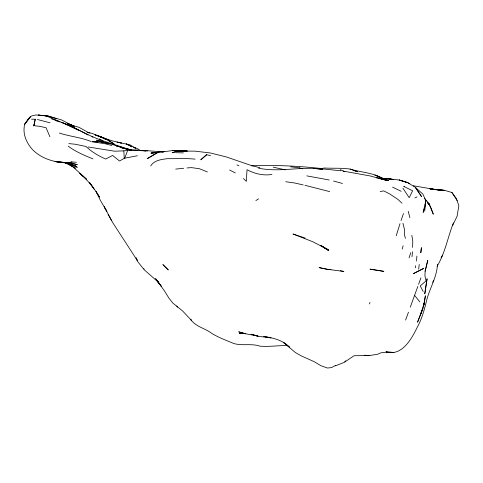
<?xml version="1.0" encoding="UTF-8"?>
<svg xmlns="http://www.w3.org/2000/svg" width="483" height="483" viewBox="0 0 483 483"><rect width="100%" height="100%" fill="white"/><g stroke="black" fill="none" stroke-linecap="round" stroke-linejoin="round"><path stroke-width="0.72" d="M35.247 119.235L33.822 125.894L35.247 119.235L31.534 119.18M425.118 271.265L427.775 260.319L425.118 271.265L424.931 275.871L426.03 280.883L420.258 285.924L423.186 291.515M437.447 264.255C437.024 277.52 429.043 289.088 426.284 301.911C424.128 310.629 421.653 319.275 417.288 327.196C411.727 338.788 401.765 356.762 386.026 351.817L393.856 352.433L385.989 352.179L380.858 352.844L377.489 354.299L369.374 355.536L354.075 355.723L344.554 362.165M416.497 261.001L416.901 256.05M415.38 267.811L415.573 265.68M411.993 256.787L412.53 251.764M418.676 269.158L419.238 264.467M424.702 211.18L425.897 200.554L422.788 194.027L415.386 187.392L407.7 182.634L399.218 180.002L381.594 178.179L393.102 179.453M424.43 206.851L423.132 212.448L424.738 207.473L425.897 200.554L424.756 205.45M422.83 308.818L424.412 302.37L425.384 295.777L423.543 306.282L424.412 302.37L421.303 312.453L417.529 322.227L422.83 308.818L420.222 314.94L421.303 312.453M402.194 249.089L403.136 245.744M396.247 235.77L399.99 223.683M409.053 257.904L410.791 252.694M369.453 303.946L369.984 302.376M401.035 220.592L403.486 213.522M437.073 266.266C445.248 252.911 447.753 237.165 453.446 222.85M405.599 320.072L408.455 312.217M410.29 307.164L417.825 286.413M418.574 284.342L420.935 277.846M413.267 185.744L436.439 189.741L430.172 188.835L444.553 190.356L451.943 192.5L457.214 200.638M127.645 150.448L123.823 150.865L124.228 157.965L124.692 158.207L127.645 150.448L148.136 150.774L163.713 151.904M452.523 225.7L457.105 216.203L458.85 205.673L456.369 198.61L451.943 192.5M432.653 282.289L433.716 280.345M441.1 257.771L442.561 255.181M150.714 165.983C154.125 160.175 161.648 159.354 167.722 158.659C176.85 158.841 185.979 158.116 195.078 159.149M344.705 361.942L345.599 360.795M206.507 154.645L200.759 159.813L206.724 154.868L206.507 154.645L210.552 155.653M255.881 200.572L258.592 198.833M156.293 153.129L147.224 158.696L158.068 152.489L151.028 153.147M335.721 365.335L331.586 367.575L327.51 368.034L320.881 365.703L314.3 361.737L301.513 356.001L295.415 352.566L283.853 342.749L289.353 347.017C282.525 340.074 273.07 337.798 263.784 336.494L271.011 337.877L257.626 336.21L251.082 334.218L258.073 336.083L245.219 333.699L238.705 331.845L245.424 333.741L239.375 333.361L242.375 333.234M414.915 197.927L417.028 196.883M335.516 365.842L343.993 362.437M40.222 115.6L41.411 115.274L47.467 115.835L61.558 119.923L73.537 126.111L67.765 123.545L68.206 124.065M124.692 158.207L137.407 155.737M380.23 191.564L383.737 190.888L389.684 193.924L398.028 199.479L401.983 203.192M175.709 169.092L183.703 168.259M160.942 151.789L151.082 153.099L164.419 151.553M242.043 333.554L240.588 333.729L242.683 333.499M164.443 151.65L161.69 151.97L172.322 150.63L179.833 150.63L187.362 151.028L177.768 151.088L172.117 152.749L179.833 150.63L177.768 151.088L194.957 151.137L210.485 152.996L226.328 156.939L251.401 165.548L259.842 167.679M123.823 150.865L114.537 151.209L88.129 146.959M187.06 167.945L191.425 167.625L199.334 168.688L207.388 171.936M271.917 174.448C263.326 175.872 254.613 173.771 247.018 169.708L246.318 181.342L243.438 178.517M251.359 165.802C275.268 164.854 299.309 166.037 323.012 168.7M97.922 141.767L92.078 141.664L103.03 141.851L109.043 143.705M100.844 141.815L103.03 141.851L96.449 140.136L103.531 142.207M175.812 152.688L183.389 152.9M179.954 150.938L172.425 150.63L179.96 150.938M129.667 149.682L138.12 150.044M72.202 162.046L70.868 161.98L76.423 162.246M364.188 355.234L369.392 355.5M258.526 168.169C279.814 172.624 301.362 166.14 322.729 169.11L313.201 168.446L324.54 169.086L340.865 170.789M376.492 177.853L390.934 178.994L390.397 178.909L393.228 179.501M141.223 150.642L145.739 150.919M287.288 345.454C278.19 345.556 269.26 346.818 260.132 346.19C251.589 343.256 242.587 345.985 234.074 343.606C226.684 340.587 219.143 337.75 212.236 333.717C205.474 328.259 195.911 327.045 190.7 319.505L191.6 320.525L182.508 310.877L172.956 303.191L168.923 298.102L164.226 290.567L156.595 279.959L161.666 286.757L157.549 281.269M314.819 168.579L322.729 169.11M330.921 269.508L327.166 269.254L319.082 267.6L326.641 269.2L343.86 271.446L340.37 270.728M65.766 162.626L55.805 161.672L70.621 162.976C56.644 163.031 42.099 159.65 32.113 149.187C26.142 142.256 22.321 133.356 24.742 124.179L30.441 116.699L31.812 115.902L35.694 114.99L45.825 115.745L59.989 121.909L55.454 120.08L66.382 124.167L92.947 136.991L92.024 136.562L99.498 139.593L130.579 149.996M432.484 189.245L444.553 190.356L436.741 189.668L439.548 190.097M147.538 150.925L142.117 150.442L145.516 150.895M68.834 143.62L75.094 144.212L86.034 146.488C91.679 151.91 98.556 155.955 105.711 159.052L112.599 155.435L119.53 160.996L124.24 158.358L124.228 157.965M323.574 167.993C332.37 168.495 341.324 167.824 350.121 169.068C360.541 172.353 372.067 172.509 381.878 178.01L374.899 175.057L383.146 178.499M429.773 188.901L439.608 190.079M290.579 166.828L298.053 167.619L302.756 168.796M54.905 161.564L60.737 162.228M432.363 189.227L436.626 189.722M91.963 141.724L105.016 143.729L111.748 145.474M60.725 162.137C66.63 162.379 72.299 164.099 77.274 167.311L70.403 163.906L64.994 162.62L75.426 168.162L73.742 166.979M285.773 181.723L294.491 182.966L303.215 184.917M64.354 162.56L66.974 162.934L76.392 166.4L70.403 163.906L63.702 162.469M442.356 190.525L440.955 190.314L442.38 190.519M41.001 115.383L38.338 114.966L42.679 115.709M87.248 132.469L92.156 133.368L100.416 136.822L94.994 134.805C102.022 137.142 109.013 139.913 114.833 144.616L111.597 142.437M87.157 132.457L89.989 132.916M306.814 175.878L329.201 179.984M44.853 116.077L47.02 116.445M69.999 162.862L66.895 162.3L77.316 164.679L71.55 163.115M273.185 167.148L285.205 169.871M343.051 171.085L370.111 175.939L387.638 180.69L379.203 178.239L388.616 180.461L380.417 178.752M304.948 185.309L329.696 191.606M131.436 150.044L121.668 147.852L128.212 149.573M37.42 119.506L50.039 122.809M106.87 143.234L100.482 141.718L107.944 143.155L123.129 147.72L116.427 145.957L131.056 149.887M333.524 181.016L342.459 183.462M125.658 148.728L125.284 148.625L130.12 150.014M59.337 133.048C69.745 136.466 80.746 137.353 90.961 141.441M105.578 139.394L101.056 136.84L104.823 138.784L98.937 136.2L103.217 137.679L109.073 140.487L103.827 138.084L112.503 140.921L121.493 143.053L116.989 142.141L129.909 144.791L135.638 148.263L134.431 147.72M128.55 149.386L124.868 148.275L130.295 150.008M407.7 182.634L399.206 180.008L407.67 182.622L409.862 183.721M47.467 115.835L56.831 118.818M69.582 124.511L78.977 127.313L88.709 132.698M298.476 235.819L292.976 234.001L312.73 241.723L328.5 249.862L320.718 245.563L328.651 250.629L321.557 245.756M299.14 236.042L305.099 238.041M404.199 186.583L403.734 186.414L412.633 190.767L409.216 197.692L402.882 188.177M104.237 142.419L106.242 143.125M97.977 135.946L103.767 138.041L98.937 136.2M51.621 118.884L54.845 120.068M354.111 170.547L357.408 171.761L350.121 169.068M133.368 147.146L137.456 148.655L140.456 150.563M69.558 124.578L74.279 126.353L67.765 123.545M64.462 162.403L67.125 163.435M299.375 167.885L301.35 168.664M92.996 158.883C84.356 155.423 75.692 151.753 68.2 146.126M340.237 169.666L344.874 171.706M236.972 164.932L238.91 165.796M80.486 130.965L71.526 126.256L61.739 122.441L78.439 130.217M67.717 163.381L69.564 164.244M392.522 187.12L401.192 191.304M108.91 141.096L110.927 142.105M229.618 170.01L235.342 172.932M81.114 131.304L88.033 134.986M33.828 125.037L35.325 125.876L39.781 126.311L46.066 127.76L49.912 136.774M65.911 162.656L72.848 166.653L71.236 165.234M102.33 140.807L99.238 138.989L102.191 140.746M428.101 203.307L429.87 204.406L427.558 202.54M55.491 120.303L56.704 121.088M81.971 175.293L86.65 179.326L72.124 166.098M82.841 176.047L79.743 173.21C87.544 180.123 94.227 188.098 99.48 197.106L96.032 191.449L100.44 200.433L106.888 211.439L104.189 206.712L112.787 222.723L137.317 260.56L136.128 257.928M428.415 203.965L429.508 204.991L431.168 208.239L433.293 214.204L429.508 204.991L427.703 202.806L429.508 204.991M158.382 282.247L144.423 269.979L143.898 268.663M424.563 198.598L427.455 201.659L429.429 204.913M143.801 269.254L137.812 261.774L136.091 257.886M414.788 295.62L419.83 301.905M89.53 182.544L94.179 189.149M176.79 305.968L177.666 307.122M89.929 183.093L92.814 186.981M156.595 279.959L159.825 284.493L155.375 278.232M108.107 214.337L111.694 220.864M408.207 211.282L409.88 217.706M405.418 238.409L404.573 235.124L404.476 229.473L402.943 223.231M411.812 235.348L412.784 241.168L412.591 247.429M420.826 252.651L421.387 247.779L420.826 252.651M426.38 283.002L424.78 293.863L427.105 278.757L426.38 283.002M28.237 118.969L24.742 124.179L30.441 116.699L28.237 118.969M423.615 268.433L413.478 273.589L423.615 268.433M380.797 178.426L378.678 178.239L380.797 178.426M383.768 271.349L370.087 269.158L383.768 271.349M131.062 149.929L127.741 149.114L131.122 149.947M130.005 145.673L126.208 143.874L131.931 146.838L130.005 145.673M163.707 265.348L162.874 264.587L168.307 269.955L163.707 265.348M420.288 194.613L415.386 187.392L421.508 196.617L420.288 194.613"/></g></svg>
